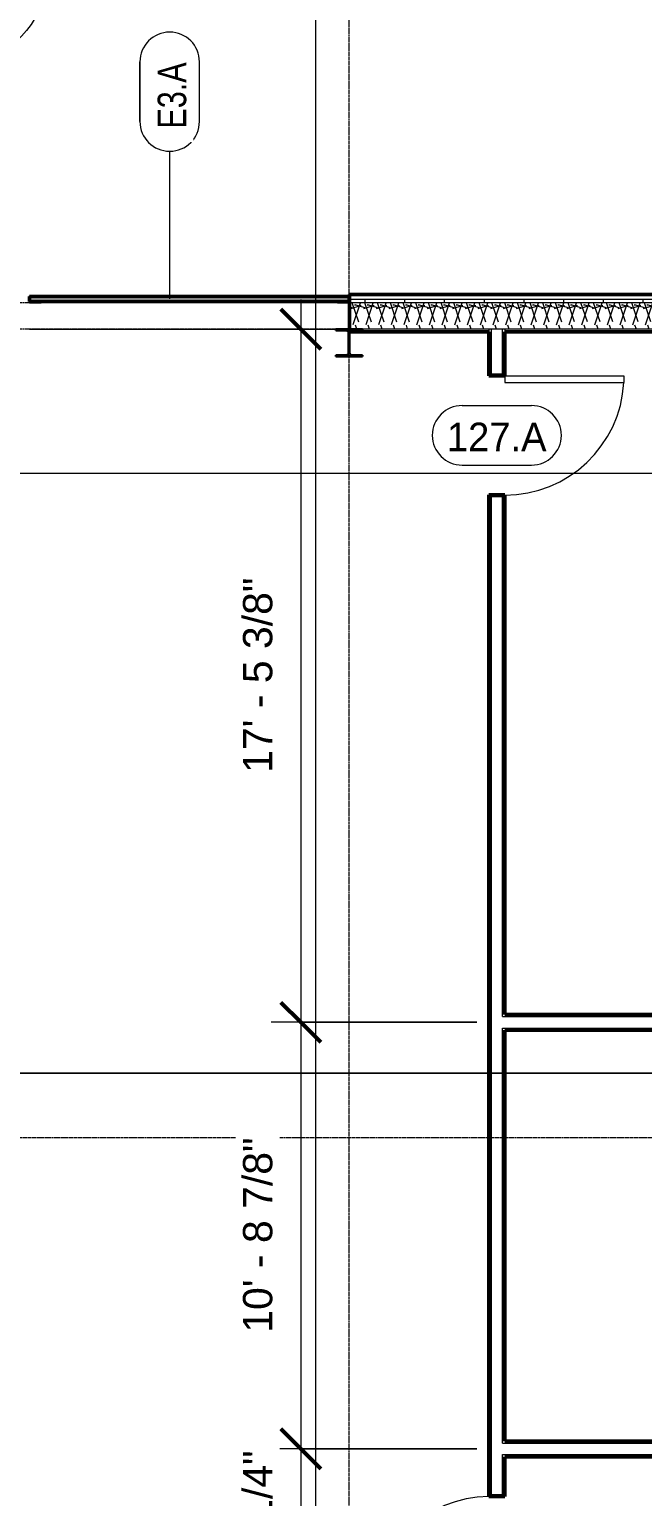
# Model space of a CAD drawing. Header units: inches. Extents: x 15537 to 31673, y -30778 to -16067.
# Drawn here: x 22458.5 to 22643.8, y -21252.2 to -20809 of the extents above; entities that cross this region are included whole.
import ezdxf

# ---------------------------------------------------------------- set-up
doc = ezdxf.new("R2010")
doc.units = ezdxf.units.IN
doc.header["$MEASUREMENT"] = 0
doc.linetypes.add('Grid Line 1_2_', pattern=[0.875, 0.5, -0.125, 0.125, -0.125])
for name, color, linetype, lineweight in [('A-ANNO-DIMS', 211, 'Continuous', 9), ('A-ANNO-DIMS-96', 211, 'Continuous', 9), ('A-DOOR', 31, 'Continuous', 13), ('A-DOOR-GLAZ', 31, 'Continuous', 30), ('A-DOOR-IDEN', 31, 'Continuous', 9), ('A-GLAZ-CWMG', 51, 'Continuous', 9), ('A-WALL', 113, 'Continuous', 13), ('A-WALL-IDEN', 211, 'Continuous', 9), ('A-WALL-PATT', 111, 'Continuous', 50), ('G-ANNO-SYMB', 111, 'Continuous', 9), ('I-WALL', 2, 'Continuous', 13), ('S-BEAM', 12, 'Continuous', 9), ('S-COLS', 52, 'Continuous', 9), ('S-GRID', 1, 'Continuous', 9)]:
    doc.layers.add(name, color=color, linetype=linetype, lineweight=lineweight)
doc.styles.add('Arial_1', font='arial.ttf', dxfattribs={"height": 8.851796})
doc.styles.add('Century Gothic', font='GOTHIC.TTF', dxfattribs={"height": 8.622671})
doc.styles.add('Century Gothic_1', font='GOTHIC.TTF', dxfattribs={"width": 0.8, "height": 8.622671})
doc.dimstyles.new('Linear_-_3_32__Arial_1', dxfattribs={"dimscale": 12, "dimtxt": 9, "dimasz": 1, "dimexe": 0.75, "dimexo": 0.5, "dimgap": 0.5, "dimtad": 1, "dimdec": 4, "dimrnd": 0.0625, "dimzin": 1, "dimdsep": 46, "dimlunit": 4, "dimtxsty": 'Arial_1', "dimblk1": 'OBLIQUE', "dimblk2": 'OBLIQUE', "dimsah": 1, "dimcen": 0.09, "dimdle": 0.75, "dimazin": 0, "dimtfac": 1, "dimtdec": 4, "dimtix": 1, "dimtmove": 0, "dimatfit": 3, "dimfxl": 1, "dimtvp": 1, "dimtfill": 1, "dimfrac": 2, "dimtolj": 1, "dimtzin": 0, "dimarcsym": 2})
doc.dimstyles.new('Linear_-_3_32__Arial_2', dxfattribs={"dimscale": 12, "dimtxt": 9, "dimasz": 1, "dimexe": 0.75, "dimexo": 0.5, "dimgap": 0.5, "dimtad": 1, "dimdec": 4, "dimrnd": 0.0625, "dimzin": 1, "dimdsep": 46, "dimlunit": 4, "dimtxsty": 'Arial_1', "dimblk1": 'OBLIQUE', "dimblk2": 'OBLIQUE', "dimsah": 1, "dimcen": 0.09, "dimdle": 0.75, "dimazin": 0, "dimtfac": 1, "dimtdec": 4, "dimtix": 1, "dimtmove": 0, "dimatfit": 3, "dimfxl": 1, "dimtvp": 1, "dimtfill": 1, "dimfrac": 2, "dimtolj": 1, "dimtzin": 0, "dimarcsym": 2})
doc.dimstyles.new('Linear_-_3_32__Arial_3', dxfattribs={"dimscale": 12, "dimtxt": 9, "dimasz": 1, "dimexe": 0.75, "dimexo": 0.5, "dimgap": 0.5, "dimtad": 1, "dimdec": 4, "dimrnd": 0.0625, "dimzin": 1, "dimdsep": 46, "dimlunit": 4, "dimtxsty": 'Arial_1', "dimblk1": 'OBLIQUE', "dimblk2": 'OBLIQUE', "dimsah": 1, "dimcen": 0.09, "dimdle": 0.75, "dimazin": 0, "dimtfac": 1, "dimtdec": 4, "dimtix": 1, "dimtmove": 0, "dimatfit": 3, "dimfxl": 1, "dimtvp": 1, "dimtfill": 1, "dimfrac": 2, "dimtolj": 1, "dimtzin": 0, "dimarcsym": 2})
pattern_1 = [(0, (0, 0), (30.72, 7.68), [1.267, -21.773, 1.267, -21.773, -122.88]), (0, (0, 0), (30.72, 7.68), [-46.08, 1.267, -44.813, 1.267, -21.773, -53.76]), (0, (0, 0), (30.72, 7.68), [-115.2, 1.267, -14.093, 1.267, -37.133]), (120, (11.52, 3.84), (-22.0110751, 22.7643004), [1.267, -21.773, 1.267, -21.773, -122.88]), (120, (11.52, 3.84), (-22.0110751, 22.7643004), [-46.08, 1.267, -44.813, 1.267, -21.773, -53.76]), (120, (11.52, 3.84), (-22.0110751, 22.7643004), [-115.2, 1.267, -14.093, 1.267, -37.133]), (240, (15.36, 19.2), (-8.7089249, -30.4443004), [1.267, -21.773, 1.267, -21.773, -122.88]), (240, (15.36, 19.2), (-8.7089249, -30.4443004), [-46.08, 1.267, -44.813, 1.267, -21.773, -53.76]), (240, (15.36, 19.2), (-8.7089249, -30.4443004), [-115.2, 1.267, -14.093, 1.267, -37.133])]

# ---------------------------------------------------------------- blocks, each defined once
blk = doc.blocks.new('Single-Glass 1 - 2_  10 7_16_ x96_-1318953-First Floor Plan - Enlarged')
at = {"layer": 'A-DOOR', "lineweight": 20}
for p, q in [((15.21875, -2.375), (15.21875, -6.375)), ((17.21875, -2.375), (15.21875, -2.375)), ((17.21875, -2.375), (17.21875, -6.375)), ((15.21875, -6.375), (17.21875, -6.375)), ((15.21875, -32.8125), (15.21875, -36.8125)), ((15.21875, -32.8125), (17.21875, -32.8125)), ((17.21875, -32.8125), (17.21875, -36.8125)), ((17.21875, -36.8125), (15.21875, -36.8125))]:
    blk.add_line(p, q, dxfattribs=at)
at = {"layer": 'A-DOOR', "lineweight": 9}
for p, q in [((15.21875, -6.375), (15.21875, -32.8125)), ((17.21875, -6.375), (17.21875, -32.8125))]:
    blk.add_line(p, q, dxfattribs=at)
blk.add_arc((17.21875, -2.375), 34.4375, 180, 270, dxfattribs=at)
at = {"layer": 'A-DOOR-GLAZ'}
blk.add_line((16.21875, -32.8125), (16.21875, -6.375), dxfattribs=at)
blk = doc.blocks.new('Single-Flush - 36_ x 84_-1318930-First Floor Plan - Enlarged')
at = {"layer": 'A-DOOR', "lineweight": 20}
for p, q in [((16, -2.37), (16, -38.39)), ((18, -2.37), (16, -2.37)), ((18, -2.37), (18, -38.39)), ((18, -38.39), (16, -38.39))]:
    blk.add_line(p, q, dxfattribs=at)
at = {"layer": 'A-DOOR', "lineweight": 9}
blk.add_arc((18, -2.37), 36.07, 180, 266.8211, dxfattribs=at)
blk = doc.blocks.new('Rectangular Mullion - Profile_Polycarbonate_Upper and left-1393719-First Floor Plan - Enlarged')
at = {"layer": 'A-GLAZ-CWMG', "lineweight": 20}
for p, q in [((-3.622, 1.141125), (0, 1.141125)), ((-3.622, 0.787125), (-3.622, 1.141125)), ((-3.372, 0.787125), (-3.622, 0.787125)), ((-0.0625, 1.078625), (-3.5595, 1.078625)), ((-3.5595, 1.078625), (-3.5595, 0.849625)), ((-3.5595, 0.849625), (-3.372, 0.849625)), ((-3.372, 0.849625), (-3.372, 0.787125)), ((-0.0625, -0.922375), (-0.0625, 1.078625)), ((0, 1.141125), (0, -0.984875)), ((-2.834, -0.984875), (-2.834, -0.859875)), ((-2.834, -0.859875), (-2.7715, -0.859875)), ((0, -0.984875), (-2.834, -0.984875)), ((-2.7715, -0.859875), (-2.7715, -0.922375)), ((-2.7715, -0.922375), (-0.0625, -0.922375))]:
    blk.add_line(p, q, dxfattribs=at)
blk = doc.blocks.new('Rectangular Mullion - Profile_Polycarbonate_right-1393720-First Floor Plan - Enlarged')
at = {"layer": 'A-GLAZ-CWMG', "lineweight": 20}
for p, q in [((0, 1.141125), (-3.622, 1.141125)), ((-3.622, 1.141125), (-3.622, 0.787125)), ((-3.622, 0.787125), (-3.372, 0.787125)), ((-3.5595, 0.849625), (-3.5595, 1.078625)), ((-3.5595, 1.078625), (-0.0625, 1.078625)), ((-3.372, 0.849625), (-3.5595, 0.849625)), ((-3.372, 0.787125), (-3.372, 0.849625)), ((-0.0625, 1.078625), (-0.0625, -0.922375)), ((0, -0.984875), (0, 1.141125)), ((-2.7715, -0.859875), (-2.834, -0.859875)), ((-2.834, -0.859875), (-2.834, -0.984875)), ((-2.834, -0.984875), (0, -0.984875)), ((-2.7715, -0.922375), (-2.7715, -0.859875)), ((-0.0625, -0.922375), (-2.7715, -0.922375))]:
    blk.add_line(p, q, dxfattribs=at)
blk = doc.blocks.new('Girt_C - 8_D-1401439-First Floor Plan - Enlarged')
at = {"layer": 'S-BEAM'}
for p, q in [((22551.64, -20891.55), (22462.14, -20891.55)), ((22458.52, -20899.55), (22551.14, -20899.55))]:
    blk.add_line(p, q, dxfattribs=at)
blk = doc.blocks.new('Section - Section Head - Filled-1526-First Floor Plan - Enlarged')
at = {"layer": 'G-ANNO-SYMB'}
h = blk.add_hatch(color=256, dxfattribs=at)
edge = h.paths.add_edge_path(flags=0)
edge.add_line((-0.4268, 0.1768), (-0.25, 0.3536))
edge.add_line((-0.25, 0.3536), (-0.25, 0.25))
edge.add_arc((-0.25, 0), 0.25, 90, 135)
h = blk.add_hatch(color=256, dxfattribs=at)
edge = h.paths.add_edge_path(flags=0)
edge.add_arc((-0.25, 0), 0.25, 45, 90)
edge.add_line((-0.25, 0.25), (-0.25, 0.3536))
edge.add_line((-0.25, 0.3536), (-0.0732, 0.1768))
h = blk.add_hatch(color=256, dxfattribs=at)
edge = h.paths.add_edge_path(flags=0)
edge.add_arc((-0.25, 0), 0.2503, 137.9216, 180)
edge.add_line((-0.5003, 0), (-0.6036, 0))
edge.add_line((-0.6036, 0), (-0.4358, 0.1678))
h = blk.add_hatch(color=256, dxfattribs=at)
edge = h.paths.add_edge_path(flags=0)
edge.add_line((-0.0642, 0.1678), (0.1036, 0))
edge.add_line((0.1036, 0), (0.0003, 0))
edge.add_arc((-0.25, 0), 0.2503, 0, 42.0784)
for p, q in [((-0.25, 0.3536), (-0.6036, 0)), ((-0.25, 0.3536), (-0.4268, 0.1768)), ((-0.25, 0.3536), (0.1036, 0)), ((-0.25, 0.25), (-0.25, 0.3536)), ((-0.0732, 0.1768), (-0.25, 0.3536)), ((-0.25, 0.3536), (-0.25, 0.25)), ((-0.4358, 0.1678), (-0.6036, 0)), ((0.1036, 0), (-0.0642, 0.1678)), ((-0.6036, 0), (-0.5003, 0)), ((0.0003, 0), (0.1036, 0)), ((-0.5, 0), (-0.6036, 0)), ((0, 0), (0.1036, 0))]:
    blk.add_line(p, q, dxfattribs=at)
for radius, start, end in [(0.25, 360, 180), (0.25, 90, 135), (0.25, 45, 90), (0.2503, 137.9216, 180), (0.2503, 0, 42.0784), (0.25, 180, 360)]:
    blk.add_arc((-0.25, 0), radius, start, end, dxfattribs=at)
blk = doc.blocks.new('Door Tag - Door Tag-4658-First Floor Plan - Enlarged')
at = {"layer": 'A-DOOR-IDEN', "color": 153}
for p, q in [((-0.109375, 0.09375), (0.109375, 0.09375)), ((-0.109375, -0.09375), (0.109375, -0.09375))]:
    blk.add_line(p, q, dxfattribs=at)
for centre, start, end in [((-0.109375, 0), 90, 270), ((0.109375, 0), 270, 90)]:
    blk.add_arc(centre, 0.09375, start, end, dxfattribs=at)
blk = doc.blocks.new('DIMBLOCK66-First Floor Plan - Enlarged')
at = {"layer": 'A-ANNO-DIMS-96'}
for p, q in [((22540.55, -20890.55), (22540.55, -21108.93)), ((22543.04, -20899.55), (22531.55, -20899.55)), ((22540.55, -20899.55), (22543.04, -20899.55)), ((22593.77, -21108.93), (22531.55, -21108.93)), ((22540.55, -21108.93), (22593.77, -21108.93))]:
    blk.add_line(p, q, dxfattribs=at)
at = {"layer": 'A-ANNO-DIMS-96', "lineweight": 50}
for p, q in [((22540.55, -20899.55), (22534.55, -20893.55)), ((22540.55, -20899.55), (22546.55, -20905.55)), ((22540.55, -21108.93), (22534.55, -21102.93)), ((22540.55, -21108.93), (22546.55, -21114.93))]:
    blk.add_line(p, q, dxfattribs=at)
at = {"layer": 'A-ANNO-DIMS-96', "color": 0, "insert": (22523.07, -21033.59), "char_height": 8.8518, "width": 70.4492, "attachment_point": 1, "rotation": 90, "line_spacing_factor": 0.938532, "style": 'Arial_1', "bg_fill": 3, "box_fill_scale": 1.25, "bg_fill_color": 0, "bg_fill_transparency": 0}
blk.add_mtext('17\' - 5 3/8"', dxfattribs=at)
blk = doc.blocks.new('_Oblique')
at = {"color": 0, "linetype": 'ByBlock', "lineweight": -2}
blk.add_line((-0.5, -0.5), (0.5, 0.5), dxfattribs=at)
blk = doc.blocks.new('DIMBLOCK67-First Floor Plan - Enlarged')
at = {"layer": 'A-ANNO-DIMS-96', "lineweight": 50}
for p, q in [((22540.55, -21108.93), (22534.55, -21102.93)), ((22540.55, -21108.93), (22546.55, -21114.93)), ((22540.55, -21237.8), (22534.55, -21231.8)), ((22540.55, -21237.8), (22546.55, -21243.8))]:
    blk.add_line(p, q, dxfattribs=at)
at = {"layer": 'A-ANNO-DIMS-96'}
for p, q in [((22593.77, -21108.93), (22531.55, -21108.93)), ((22540.55, -21108.93), (22540.55, -21237.8)), ((22540.55, -21108.93), (22593.77, -21108.93)), ((22593.77, -21237.8), (22531.55, -21237.8)), ((22540.55, -21237.8), (22593.77, -21237.8))]:
    blk.add_line(p, q, dxfattribs=at)
at = {"layer": 'A-ANNO-DIMS-96', "color": 0, "insert": (22523.07, -21202.72), "char_height": 8.8518, "width": 70.4492, "attachment_point": 1, "rotation": 90, "line_spacing_factor": 0.938532, "style": 'Arial_1', "bg_fill": 3, "box_fill_scale": 1.25, "bg_fill_color": 0, "bg_fill_transparency": 0}
blk.add_mtext('10\' - 8 7/8"', dxfattribs=at)
blk = doc.blocks.new('DIMBLOCK68-First Floor Plan - Enlarged')
at = {"layer": 'A-ANNO-DIMS-96', "lineweight": 50}
for p, q in [((22540.55, -21237.8), (22534.55, -21231.8)), ((22540.55, -21237.8), (22546.55, -21243.8)), ((22540.55, -21291.05), (22534.55, -21285.05)), ((22540.55, -21291.05), (22546.55, -21297.05))]:
    blk.add_line(p, q, dxfattribs=at)
at = {"layer": 'A-ANNO-DIMS-96'}
for p, q in [((22593.77, -21237.8), (22531.55, -21237.8)), ((22540.55, -21237.8), (22540.55, -21291.05)), ((22540.55, -21237.8), (22593.77, -21237.8)), ((22593.77, -21291.05), (22531.55, -21291.05)), ((22540.55, -21291.05), (22593.77, -21291.05))]:
    blk.add_line(p, q, dxfattribs=at)
at = {"layer": 'A-ANNO-DIMS-96', "color": 0, "insert": (22523.07, -21290.39), "char_height": 8.8518, "width": 62.3077, "attachment_point": 1, "rotation": 90, "line_spacing_factor": 0.938532, "style": 'Arial_1', "bg_fill": 3, "box_fill_scale": 1.25, "bg_fill_color": 0, "bg_fill_transparency": 0}
blk.add_mtext('4\' - 5 1/4"', dxfattribs=at)
blk = doc.blocks.new('DIMBLOCK73-First Floor Plan - Enlarged')
at = {"layer": 'A-ANNO-DIMS-96'}
for p, q in [((22012.71, -21133.3), (22012.71, -20882.55)), ((22010.22, -20891.55), (22021.71, -20891.55)), ((22012.71, -20891.55), (22010.22, -20891.55)), ((22742.02, -21124.3), (22003.71, -21124.3)), ((22012.71, -21124.3), (22742.02, -21124.3))]:
    blk.add_line(p, q, dxfattribs=at)
at = {"layer": 'A-ANNO-DIMS-96', "lineweight": 50}
for p, q in [((22012.71, -20891.55), (22006.71, -20885.55)), ((22012.71, -20891.55), (22018.71, -20897.55)), ((22012.71, -21124.3), (22006.71, -21118.3)), ((22012.71, -21124.3), (22018.71, -21130.3))]:
    blk.add_line(p, q, dxfattribs=at)
at = {"layer": 'A-ANNO-DIMS-96', "color": 0, "insert": (21995.23, -21037.28), "char_height": 8.8518, "width": 70.4492, "attachment_point": 1, "rotation": 90, "line_spacing_factor": 0.938532, "style": 'Arial_1', "bg_fill": 3, "box_fill_scale": 1.25, "bg_fill_color": 0, "bg_fill_transparency": 0}
blk.add_mtext('19\' - 4 3/4"', dxfattribs=at)
blk = doc.blocks.new('Wall Tag - 1_4_-1369832-First Floor Plan - Enlarged')
at = {"layer": 'A-WALL-IDEN', "color": 153}
for p, q in [((-0.0822, 0.0968), (0.1053, 0.0968)), ((0.1053, 0.0968), (-0.0822, 0.0968)), ((-0.0822, -0.0907), (0.1053, -0.0907)), ((-0.0822, -0.0907), (0.1053, -0.0907))]:
    blk.add_line(p, q, dxfattribs=at)
for centre, start, end in [((-0.0822, 0.0031), 90, 270), ((-0.0822, 0.0031), 90, 270), ((0.1053, 0.0031), 270, 90), ((0.1053, 0.0031), 270, 90)]:
    blk.add_arc(centre, 0.0937, start, end, dxfattribs=at)

msp = doc.modelspace()

# ---------------------------------------------------------------- hatches: boundary and pattern name
at = {"layer": 'A-WALL-PATT', "lineweight": 9, "transparency": 33554649}
msp.add_hatch(color=256, dxfattribs=at).paths.add_polyline_path([(22555.20273, -20891.19909), (22555.20273, -20889.62429), (22458.57773, -20889.62429), (22458.57773, -20891.19909), (22535.16339, -20891.19909)], flags=0)
at = {"layer": 'A-WALL-PATT', "lineweight": 9}
h = msp.add_hatch(dxfattribs=at)
h.set_pattern_fill('FP_16', color=256, style=0, pattern_type=2)
h.set_pattern_definition([(0, (0, 0), (0, 12), []), (90, (0, 0), (-12, 7e-16), [])])
h.paths.add_polyline_path([(22555.26523, -20891.55281), (22782.39023, -20891.55281), (22782.39023, -20890.55281), (22555.26523, -20890.55281)], flags=0)
h = msp.add_hatch(dxfattribs=at)
h.set_pattern_fill('FP_14', color=256, style=0, pattern_type=2)
h.set_pattern_definition([(161.57, (0.48, 0.48), (-3.839953776, -1.544e-05), [0, -27.322, 3.034, 0]), (18.43, (-0.48, 0.48), (-3.839953776, 1.544e-05), [0, -27.322, 3.034, 0]), (108.43, (0.48, 0.48), (1.919622, -9.60052459), [9.106, -21.25]), (71.57, (-0.48, 0.48), (1.919622, 9.60052459), [9.106, -21.25])])
h.paths.add_polyline_path([(22555.26523, -20899.55281), (22781.39023, -20899.55281), (22781.39023, -20891.55281), (22555.26523, -20891.55281)], flags=0)
h = msp.add_hatch(dxfattribs=at)
h.set_pattern_fill('FP_13', color=256, style=0, pattern_type=2)
h.set_pattern_definition(pattern_1)
h.paths.add_polyline_path([(22597.39999, -21524.67781), (22598.02499, -21524.67781), (22598.02499, -21519.67781), (22599.77499, -21519.67781), (22599.77499, -21519.05281), (22597.39999, -21519.05281)], flags=0)
h.paths.add_polyline_path([(22599.77499, -21487.05281), (22599.77499, -21486.42781), (22598.02499, -21486.42781), (22598.02499, -21287.30281), (22599.77499, -21287.30281), (22599.77499, -21286.67781), (22597.39999, -21286.67781), (22597.39999, -21487.05281)], flags=0)
h.paths.add_polyline_path([(22599.77499, -21252.24031), (22599.77499, -21251.61531), (22598.02499, -21251.61531), (22598.02499, -20950.24031), (22599.77499, -20950.24031), (22599.77499, -20949.61531), (22597.39999, -20949.61531), (22597.39999, -21252.24031)], flags=0)
h.paths.add_polyline_path([(22599.77499, -20913.61531), (22599.77499, -20912.99031), (22598.02499, -20912.99031), (22598.02499, -20899.55281), (22597.39999, -20899.55281), (22597.39999, -20913.61531)], flags=0)
h = msp.add_hatch(dxfattribs=at)
h.set_pattern_fill('FP_13', color=256, style=0, pattern_type=2)
h.set_pattern_definition(pattern_1)
h.paths.add_polyline_path([(22602.14999, -21524.67781), (22602.14999, -21519.05281), (22599.77499, -21519.05281), (22599.77499, -21519.67781), (22601.52499, -21519.67781), (22601.52499, -21524.67781)], flags=0)
h.paths.add_polyline_path([(22599.77499, -21487.05281), (22602.14999, -21487.05281), (22602.14999, -21437.55281), (22601.52499, -21437.55281), (22601.52499, -21486.42781), (22599.77499, -21486.42781)], flags=0)
h.paths.add_polyline_path([(22602.14999, -21434.05281), (22602.14999, -21292.80281), (22601.52499, -21292.80281), (22601.52499, -21434.05281)], flags=0)
h.paths.add_polyline_path([(22601.52499, -21289.30281), (22602.14999, -21289.30281), (22602.14999, -21286.67781), (22599.77499, -21286.67781), (22599.77499, -21287.30281), (22601.52499, -21287.30281)], flags=0)
h.paths.add_polyline_path([(22599.77499, -21252.24031), (22602.14999, -21252.24031), (22602.14999, -21239.55281), (22601.52499, -21239.55281), (22601.52499, -21251.61531), (22599.77499, -21251.61531)], flags=0)
h.paths.add_polyline_path([(22601.52499, -21236.05281), (22602.14999, -21236.05281), (22602.14999, -21110.67781), (22601.52499, -21110.67781)], flags=0)
h.paths.add_polyline_path([(22602.14999, -21107.17781), (22602.14999, -20949.61531), (22599.77499, -20949.61531), (22599.77499, -20950.24031), (22601.52499, -20950.24031), (22601.52499, -21107.17781)], flags=0)
h.paths.add_polyline_path([(22599.77499, -20913.61531), (22602.14999, -20913.61531), (22602.14999, -20899.55281), (22601.52499, -20899.55281), (22601.52499, -20912.99031), (22599.77499, -20912.99031)], flags=0)
h = msp.add_hatch(dxfattribs=at)
h.set_pattern_fill('FP_13', color=256, style=0, pattern_type=2)
h.set_pattern_definition(pattern_1)
h.paths.add_polyline_path([(22772.76523, -21107.17781), (22773.39023, -21107.17781), (22773.39023, -21106.55281), (22602.14999, -21106.55281), (22602.14999, -21107.17781)], flags=0)
h = msp.add_hatch(dxfattribs=at)
h.set_pattern_fill('FP_13', color=256, style=0, pattern_type=2)
h.set_pattern_definition(pattern_1)
h.paths.add_polyline_path([(22602.14999, -21111.30281), (22773.39023, -21111.30281), (22773.39023, -21107.17781), (22772.76523, -21107.17781), (22772.76523, -21110.67781), (22602.14999, -21110.67781)], flags=0)
h = msp.add_hatch(dxfattribs=at)
h.set_pattern_fill('FP_13', color=256, style=0, pattern_type=2)
h.set_pattern_definition(pattern_1)
h.paths.add_polyline_path([(22784.13923, -21240.17781), (22784.13923, -21236.05281), (22783.51423, -21236.05281), (22783.51423, -21239.55281), (22602.14999, -21239.55281), (22602.14999, -21240.17781)], flags=0)
at = {"layer": 'S-COLS'}
h = msp.add_hatch(dxfattribs=at)
h.set_pattern_fill('FP_11', color=256, style=0, pattern_type=2)
h.set_pattern_definition([(45, (0, 0), (-9.503515, 9.503515), []), (45, (0, 14.4), (-9.503515, 9.503515), [])])
h.paths.add_polyline_path([(22551.14023, -20907.80281), (22559.14023, -20907.80281), (22559.14023, -20907.36922), (22555.97616, -20907.36922), (22555.48726, -20907.16671), (22555.28476, -20906.67781), (22555.28476, -20900.67781), (22555.48726, -20900.18891), (22555.97616, -20899.9864), (22559.14023, -20899.9864), (22559.14023, -20899.55281), (22551.14023, -20899.55281), (22551.14023, -20899.9864), (22554.30429, -20899.9864), (22554.79319, -20900.18891), (22554.99569, -20900.67781), (22554.99569, -20906.67781), (22554.79319, -20907.16671), (22554.30429, -20907.36922), (22551.14023, -20907.36922)], flags=0)

# ---------------------------------------------------------------- linework, layer by layer
at = {"layer": 'A-WALL', "lineweight": 50}
for p, q in [((22555.20273, -20889.62429), (22458.57773, -20889.62429)), ((22458.57773, -20889.62429), (22458.57773, -20891.19909)), ((22458.57773, -20891.19909), (22555.20273, -20891.19909)), ((22555.20273, -20891.19909), (22555.20273, -20889.62429)), ((22783.89023, -20889.05281), (22555.26523, -20889.05281)), ((22555.26523, -20889.05281), (22555.26523, -20900.30281)), ((22555.26523, -20900.30281), (22597.39999, -20900.30281)), ((22602.14999, -20900.30281), (22772.64023, -20900.30281))]:
    msp.add_line(p, q, dxfattribs=at)
at = {"layer": 'A-WALL'}
for p, q in [((22782.39023, -20890.55281), (22555.26523, -20890.55281)), ((22781.39023, -20891.55281), (22555.26523, -20891.55281)), ((22773.39023, -20899.55281), (22555.26523, -20899.55281)), ((22597.39999, -20899.55281), (22597.39999, -20900.30281)), ((22598.02499, -20899.55281), (22598.02499, -20912.99031)), ((22601.52499, -20912.99031), (22601.52499, -20899.55281)), ((22602.14999, -20899.55281), (22602.14999, -20900.30281)), ((22598.02499, -20912.99031), (22601.52499, -20912.99031)), ((22601.52499, -20950.24031), (22598.02499, -20950.24031)), ((22598.02499, -20950.24031), (22598.02499, -21251.61531)), ((22601.52499, -21107.17781), (22601.52499, -20950.24031)), ((22601.52499, -21107.17781), (22772.76523, -21107.17781)), ((22601.52499, -21236.05281), (22601.52499, -21110.67781)), ((22601.52499, -21110.67781), (22772.76523, -21110.67781)), ((22601.52499, -21236.05281), (22783.51423, -21236.05281)), ((22601.52499, -21251.61531), (22601.52499, -21239.55281)), ((22601.52499, -21239.55281), (22783.51423, -21239.55281)), ((22598.02499, -21251.61531), (22601.52499, -21251.61531))]:
    msp.add_line(p, q, dxfattribs=at)
at = {"layer": 'G-ANNO-SYMB'}
for p, q in [((22544.94179, -20694.34266), (22544.94179, -22908.83975)), ((22772.63634, -20943.12708), (22005.48674, -20943.12708))]:
    msp.add_line(p, q, dxfattribs=at)
at = {"layer": 'I-WALL', "lineweight": 50}
for p, q in [((22597.39999, -20900.30281), (22597.39999, -20913.61531)), ((22602.14999, -20913.61531), (22602.14999, -20900.30281)), ((22597.39999, -20913.61531), (22602.14999, -20913.61531)), ((22597.39999, -20949.61531), (22597.39999, -21252.24031)), ((22602.14999, -20949.61531), (22597.39999, -20949.61531)), ((22602.14999, -21106.55281), (22602.14999, -20949.61531)), ((22773.39023, -21106.55281), (22602.14999, -21106.55281)), ((22602.14999, -21235.42781), (22602.14999, -21111.30281)), ((22602.14999, -21111.30281), (22773.39023, -21111.30281)), ((22784.13923, -21235.42781), (22602.14999, -21235.42781)), ((22602.14999, -21252.24031), (22602.14999, -21240.17781)), ((22602.14999, -21240.17781), (22784.13923, -21240.17781)), ((22597.39999, -21252.24031), (22602.14999, -21252.24031))]:
    msp.add_line(p, q, dxfattribs=at)
at = {"layer": 'S-COLS', "lineweight": 30}
for p, q in [((22559.14023, -20899.55281), (22551.14023, -20899.55281)), ((22551.14023, -20899.55281), (22551.14023, -20899.9864)), ((22551.14023, -20899.9864), (22554.30429, -20899.9864)), ((22555.97616, -20899.9864), (22559.14023, -20899.9864)), ((22559.14023, -20899.9864), (22559.14023, -20899.55281)), ((22554.99569, -20900.67781), (22554.99569, -20906.67781)), ((22555.28476, -20906.67781), (22555.28476, -20900.67781)), ((22554.30429, -20907.36922), (22551.14023, -20907.36922)), ((22551.14023, -20907.36922), (22551.14023, -20907.80281)), ((22551.14023, -20907.80281), (22559.14023, -20907.80281)), ((22559.14023, -20907.36922), (22555.97616, -20907.36922)), ((22559.14023, -20907.80281), (22559.14023, -20907.36922))]:
    msp.add_line(p, q, dxfattribs=at)
for centre, start, end in [((22554.30429, -20900.67781), 0, 90), ((22555.97616, -20900.67781), 90, 180), ((22554.30429, -20906.67781), 270, 0), ((22555.97616, -20906.67781), 180, 270)]:
    msp.add_arc(centre, 0.69141, start, end, dxfattribs=at)
at = {"layer": 'S-GRID', "linetype": 'Grid Line 1_2_'}
for p, q in [((22555.14023, -23155.1009), (22555.14023, -20130.84867)), ((22871.85188, -20891.55281), (21519.35909, -20891.55281)), ((22871.85188, -20899.55281), (21471.35909, -20899.55281)), ((22765.01217, -21143.80281), (21471.35909, -21143.80281))]:
    msp.add_line(p, q, dxfattribs=at)

# ---------------------------------------------------------------- block references
at = {"layer": 'A-DOOR'}
for name, p, rotation in [('Single-Flush - 36_ x 84_-1318930-First Floor Plan - Enlarged', (22599.77499, -20931.61531), 89.99999999999959), ('Single-Glass 1 - 2_  10 7_16_ x96_-1318953-First Floor Plan - Enlarged', (22599.77499, -21269.45906), 269.9999999999996)]:
    msp.add_blockref(name, p, dxfattribs=dict(at, rotation=rotation))
at = {"layer": 'A-DOOR-IDEN', "color": 153, "xscale": 95.99999999999994, "yscale": 95.99999999999994, "zscale": 95.99999999999994}
msp.add_blockref('Door Tag - Door Tag-4658-First Floor Plan - Enlarged', (22599.77499, -20931.61531), dxfattribs=at)
at = {"layer": 'A-GLAZ-CWMG', "rotation": 180}
msp.add_blockref('Rectangular Mullion - Profile_Polycarbonate_right-1393720-First Floor Plan - Enlarged', (22458.51523, -20890.41169), dxfattribs=at)
at = {"layer": 'A-GLAZ-CWMG', "extrusion": (0, 0, -1), "rotation": 180}
msp.add_blockref('Rectangular Mullion - Profile_Polycarbonate_Upper and left-1393719-First Floor Plan - Enlarged', (-22555.26523, -20890.41169), dxfattribs=at)
at = {"layer": 'A-WALL-IDEN', "color": 153, "xscale": 95.99999999999994, "yscale": 95.99999999999994, "zscale": 95.99999999999994, "rotation": 89.99999999999991}
msp.add_blockref('Wall Tag - 1_4_-1369832-First Floor Plan - Enlarged', (22501.22512, -20828.91169), dxfattribs=at)
at = {"layer": 'G-ANNO-SYMB', "extrusion": (0, 0, -1), "xscale": 95.99999999999994, "yscale": 95.99999999999994, "zscale": 95.99999999999994, "rotation": 270.0000000000003}
msp.add_blockref('Section - Section Head - Filled-1526-First Floor Plan - Enlarged', (-22439.17362, -20818.08211), dxfattribs=at)
at = {"layer": 'S-BEAM'}
msp.add_blockref('Girt_C - 8_D-1401439-First Floor Plan - Enlarged', (0, 0), dxfattribs=at)

# ---------------------------------------------------------------- texts
at = {"layer": 'A-DOOR-IDEN', "insert": (22599.73367, -20927.784), "char_height": 8.622671, "width": 38.124, "attachment_point": 2, "line_spacing_factor": 0.984117, "style": 'Century Gothic'}
msp.add_mtext('127.A', dxfattribs=at)

# ---------------------------------------------------------------- next in the draw order: texts
at = {"layer": 'A-WALL-IDEN', "insert": (22497.29078, -20828.94055), "char_height": 8.622671, "width": 23.76, "attachment_point": 2, "rotation": 90, "line_spacing_factor": 0.984117, "style": 'Century Gothic_1', "bg_fill": 3, "box_fill_scale": 1.25, "bg_fill_color": 0, "bg_fill_transparency": 0}
msp.add_mtext('E3.A', dxfattribs=at)

# ---------------------------------------------------------------- next in the draw order: dimensions: what is measured, and where the dimension line sits
at = {"layer": 'A-ANNO-DIMS'}
dim = msp.add_linear_dim(base=(22540.5516, -21108.92781), p1=(22549.03688, -20899.55281), p2=(22599.77499, -21108.92781), angle=90, dimstyle='Linear_-_3_32__Arial_2', override={"dimpost": '<>', "dimfxl": 215.435016}, dxfattribs=at)
dim.commit()
dim.dimension.update_dxf_attribs({"geometry": 'DIMBLOCK66-First Floor Plan - Enlarged', "text_midpoint": (22529.97173, -21004.24031)})

# ---------------------------------------------------------------- next in the draw order: dimensions: what is measured, and where the dimension line sits
dim = msp.add_linear_dim(base=(22540.5516, -21237.80281), p1=(22599.77499, -21108.92781), p2=(22599.77499, -21237.80281), angle=90, dimstyle='Linear_-_3_32__Arial_3', override={"dimpost": '<>', "dimfxl": 128.875}, dxfattribs=at)
dim.commit()
dim.dimension.update_dxf_attribs({"geometry": 'DIMBLOCK67-First Floor Plan - Enlarged', "text_midpoint": (22529.97475, -21173.36531)})

# ---------------------------------------------------------------- next in the draw order: dimensions: what is measured, and where the dimension line sits
for base, p1, p2, dimstyle, override, picture, middle in [((22012.70826, -20891.55281), (22748.01523, -21124.30281), (22004.22298, -20891.55281), 'Linear_-_3_32__Arial_1', {"dimpost": '<>', "dimfxl": 779.358367}, 'DIMBLOCK73-First Floor Plan - Enlarged', (22002.12839, -21007.92781)), ((22540.5516, -21291.05281), (22599.77499, -21237.80281), (22599.77499, -21291.05281), 'Linear_-_3_32__Arial_3', {"dimpost": '<>', "dimfxl": 53.25}, 'DIMBLOCK68-First Floor Plan - Enlarged', (22529.97475, -21264.42781))]:
    dim = msp.add_linear_dim(base=base, p1=p1, p2=p2, angle=90, dimstyle=dimstyle, override=override, dxfattribs=at)
    dim.commit()
    dim.dimension.update_dxf_attribs({"geometry": picture, "text_midpoint": middle})

# ---------------------------------------------------------------- next in the draw order: linework, layer by layer
at = {"layer": 'A-WALL-IDEN', "color": 153}
msp.add_line((22500.93141, -20890.41169), (22500.93141, -20845.80701), dxfattribs=at)

doc.saveas('drawing.dxf')
